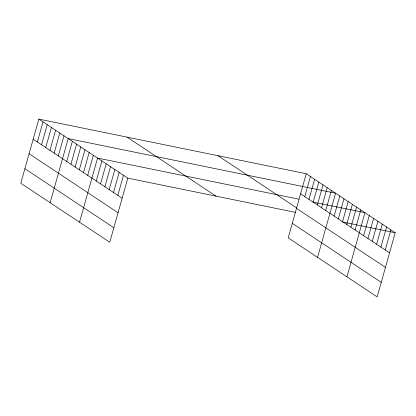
<?xml version="1.0" encoding="UTF-8"?>
<svg xmlns="http://www.w3.org/2000/svg" width="416" height="416" viewBox="0 0 416 416"><rect width="100%" height="100%" fill="white"/><g stroke="black" fill="none" stroke-linecap="round" stroke-linejoin="round"><path stroke-width="0.62" d="M38.828 119.111L20.8 183.248L109.772 242.268L127.8 178.131L38.828 119.111L306.228 173.732L395.2 232.752L377.172 296.889L288.2 237.869L306.228 173.732M37.372 141.986L43.02 121.893M41.569 144.768L47.216 124.675M45.76 147.555L51.412 127.457M49.956 150.337L55.604 130.239M54.153 153.119L59.8 133.021M58.344 155.901L63.996 135.803M50.159 202.722L68.188 138.59L335.587 193.211L317.559 257.343M66.737 161.465L72.384 141.372M70.928 164.247L76.575 144.154M75.124 167.029L80.772 146.936M79.316 169.811L84.968 149.718M83.512 172.593L89.159 152.5M87.708 175.375L93.356 155.282M79.524 222.201L97.552 158.064L298.766 199.17M96.221 181.028L101.873 160.93M100.542 183.893L106.194 163.8M104.868 186.758L110.516 166.665M109.19 189.628L114.837 169.53M113.511 192.494L119.158 172.396M117.832 195.359L123.479 175.266M304.772 196.612L310.419 176.514M308.968 199.394L314.616 179.296M313.16 202.176L318.812 182.083M317.356 204.958L323.003 184.865M321.552 207.74L327.2 187.647M325.744 210.522L331.396 190.429M334.136 216.086L339.784 195.993M338.328 218.868L343.975 198.775M342.524 221.65L348.171 201.557M346.715 224.432L352.368 204.339M350.912 227.219L356.559 207.121M355.108 230.001L360.755 209.903M346.923 276.822L364.952 212.685L312.863 202.046M363.62 235.648L369.273 215.556M367.942 238.514L373.594 218.421M372.268 241.384L377.915 221.286M376.589 244.249L382.236 224.156M380.91 247.114L386.558 227.022M385.232 249.98L390.879 229.887M127.8 178.131L295.594 212.41M341.89 221.863L395.2 232.752M300.581 193.83L389.553 252.85M217.984 155.709L296.696 207.922M296.494 208.364L385.466 267.384M292.287 223.335L381.259 282.355M127.067 137.134L216.044 196.154M33.181 139.204L122.153 198.224M29.094 153.738L118.066 212.758M24.887 168.714L113.859 227.734"/></g></svg>
